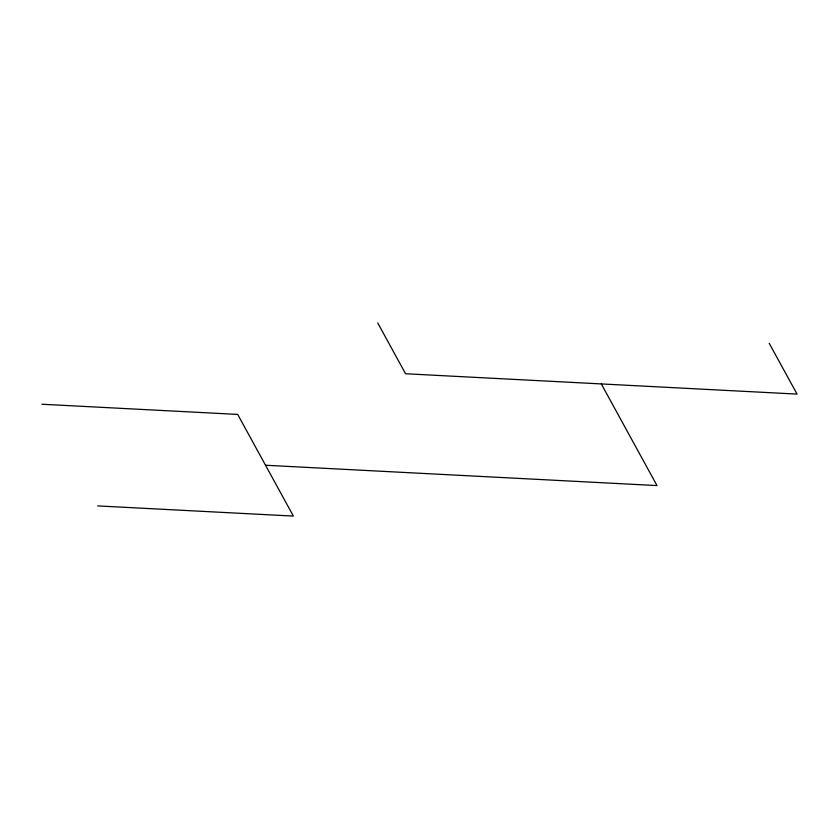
<?xml version="1.0" encoding="UTF-8"?>
<svg xmlns="http://www.w3.org/2000/svg" width="839" height="839" viewBox="0 0 839 839"><rect width="100%" height="100%" fill="white"/><g stroke="black" fill="none" stroke-linecap="round" stroke-linejoin="round"><path stroke-width="1.26" d="M41.95 404.241L237.689 414.414L293.377 516.079L97.639 505.907M265.533 465.246L657 485.582L601.311 383.926M769.206 343.266L797.05 394.099L405.573 373.754L377.728 322.921"/></g></svg>
